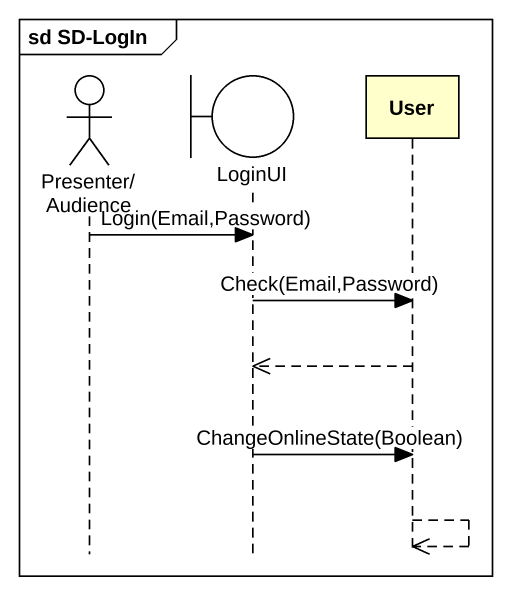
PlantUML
@startuml
mainframe sd SD-LogIn
hide footbox
actor "Presenter/Audience" as Presenter_Audience
boundary LoginUI
participant User

Presenter_Audience -> LoginUI : Login(Email,Password)
LoginUI -> User : Check(Email,Password)
User -->> LoginUI
LoginUI -> User : ChangeOnlineState(Boolean)
User -->> User
@enduml
